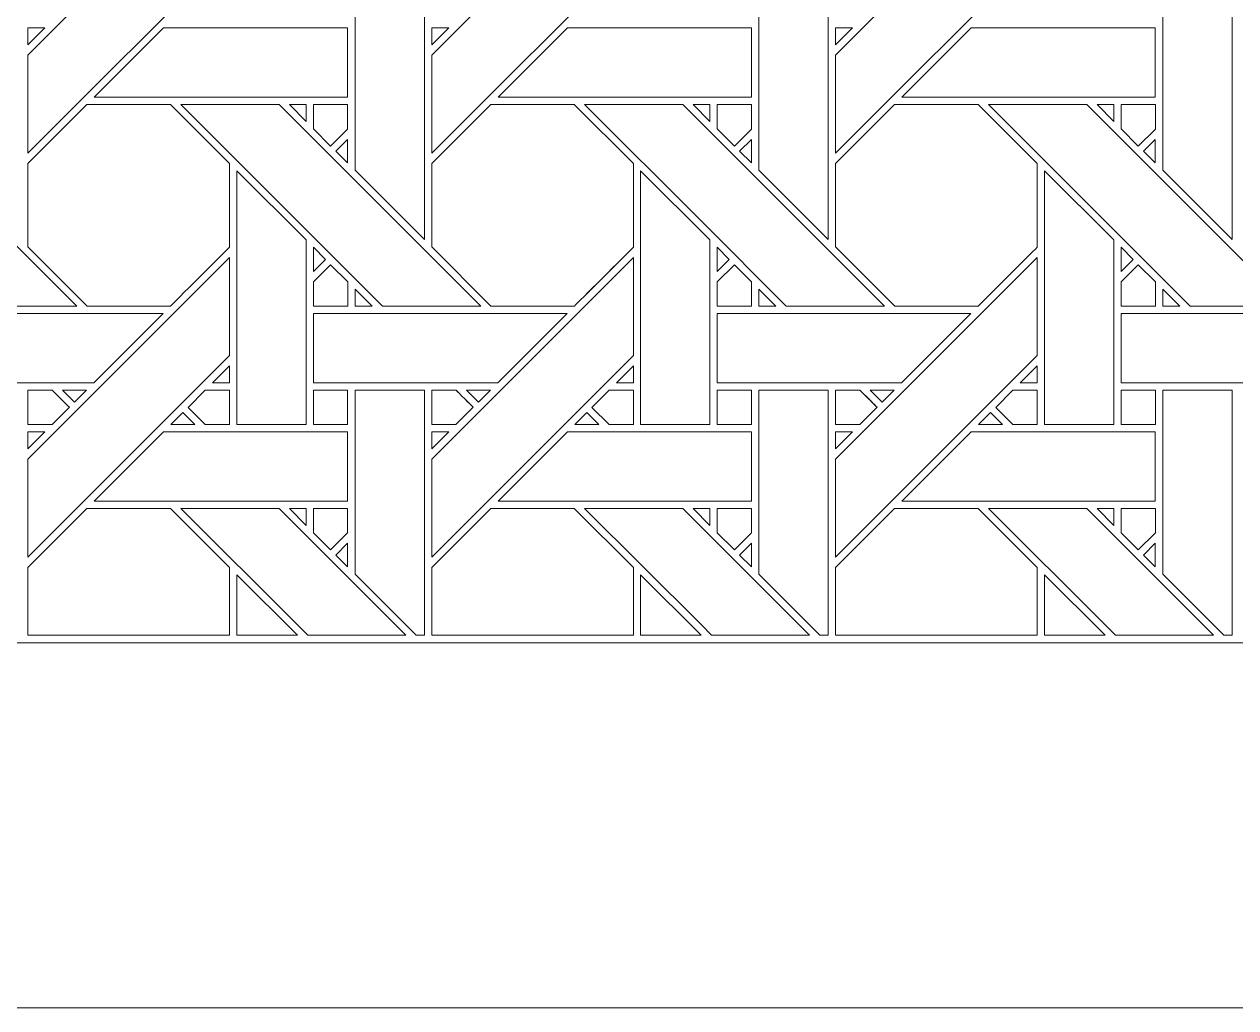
# Model space of a CAD drawing. Header units: inches. Extents: x 3.4 to 21.4, y 0.1 to 18.1.
# Drawn here: x 14.509 to 17.355, y 0.095 to 2.405 of the extents above; entities that cross this region are included whole.
import ezdxf

# ---------------------------------------------------------------- set-up
doc = ezdxf.new("R2010")
doc.units = ezdxf.units.IN
doc.header["$MEASUREMENT"] = 0
doc.layers.add('Design', color=7, linetype='Continuous', lineweight=0)

msp = doc.modelspace()

# ---------------------------------------------------------------- linework, layer by layer
at = {"layer": 'Design'}
for points, knots in [([(3.3829, 18.0948), (3.3829, 18.0948), (3.3829, 0.0948), (3.3829, 0.0948), (3.3829, 0.0948), (21.3829, 0.0948), (21.3829, 0.0948), (21.3829, 0.0948), (21.3829, 18.0948), (21.3829, 18.0948), (21.3829, 18.0948), (3.3829, 18.0948), (3.3829, 18.0948)], [0, 0, 0, 0, 1, 1, 1, 2, 2, 2, 3, 3, 3, 4, 4, 4, 4]), ([(4.2402, 17.2374), (4.2402, 17.2374), (4.2402, 0.9521), (4.2402, 0.9521), (4.2402, 0.9521), (20.5255, 0.9521), (20.5255, 0.9521), (20.5255, 0.9521), (20.5255, 17.2374), (20.5255, 17.2374), (20.5255, 17.2374), (4.2402, 17.2374), (4.2402, 17.2374)], [0, 0, 0, 0, 1, 1, 1, 2, 2, 2, 3, 3, 3, 4, 4, 4, 4]), ([(14.5179, 2.332), (14.5179, 2.332), (14.9915, 2.8056), (14.9915, 2.8056), (14.9915, 2.8056), (14.9915, 2.5756), (14.9915, 2.5756), (14.9915, 2.5756), (14.5179, 2.1019), (14.5179, 2.1019), (14.5179, 2.1019), (14.5179, 2.332), (14.5179, 2.332)], [0, 0, 0, 0, 1, 1, 1, 2, 2, 2, 3, 3, 3, 4, 4, 4, 4]), ([(15.4666, 2.332), (15.4666, 2.332), (15.9403, 2.8056), (15.9403, 2.8056), (15.9403, 2.8056), (15.9403, 2.5756), (15.9403, 2.5756), (15.9403, 2.5756), (15.4666, 2.1019), (15.4666, 2.1019), (15.4666, 2.1019), (15.4666, 2.332), (15.4666, 2.332)], [0, 0, 0, 0, 1, 1, 1, 2, 2, 2, 3, 3, 3, 4, 4, 4, 4]), ([(16.4153, 2.332), (16.4153, 2.332), (16.889, 2.8056), (16.889, 2.8056), (16.889, 2.8056), (16.889, 2.5756), (16.889, 2.5756), (16.889, 2.5756), (16.4153, 2.1019), (16.4153, 2.1019), (16.4153, 2.1019), (16.4153, 2.332), (16.4153, 2.332)], [0, 0, 0, 0, 1, 1, 1, 2, 2, 2, 3, 3, 3, 4, 4, 4, 4]), ([(15.4494, 2.4941), (15.4494, 2.4941), (15.4494, 1.899), (15.4494, 1.899), (15.4494, 1.899), (15.2865, 2.0619), (15.2865, 2.0619), (15.2865, 2.0619), (15.2865, 2.4941), (15.2865, 2.4941), (15.2865, 2.4941), (15.4494, 2.4941), (15.4494, 2.4941)], [0, 0, 0, 0, 1, 1, 1, 2, 2, 2, 3, 3, 3, 4, 4, 4, 4]), ([(16.3982, 2.4941), (16.3982, 2.4941), (16.3982, 1.899), (16.3982, 1.899), (16.3982, 1.899), (16.2352, 2.0619), (16.2352, 2.0619), (16.2352, 2.0619), (16.2352, 2.4941), (16.2352, 2.4941), (16.2352, 2.4941), (16.3982, 2.4941), (16.3982, 2.4941)], [0, 0, 0, 0, 1, 1, 1, 2, 2, 2, 3, 3, 3, 4, 4, 4, 4]), ([(17.3469, 2.4941), (17.3469, 2.4941), (17.3469, 1.899), (17.3469, 1.899), (17.3469, 1.899), (17.184, 2.0619), (17.184, 2.0619), (17.184, 2.0619), (17.184, 2.4941), (17.184, 2.4941), (17.184, 2.4941), (17.3469, 2.4941), (17.3469, 2.4941)], [0, 0, 0, 0, 1, 1, 1, 2, 2, 2, 3, 3, 3, 4, 4, 4, 4]), ([(14.5577, 2.3962), (14.5577, 2.3962), (14.5179, 2.3564), (14.5179, 2.3564), (14.5179, 2.3564), (14.5179, 2.3962), (14.5179, 2.3962), (14.5179, 2.3962), (14.5577, 2.3962), (14.5577, 2.3962)], [0, 0, 0, 0, 1, 1, 1, 2, 2, 2, 3, 3, 3, 3]), ([(14.6737, 2.2334), (14.6737, 2.2334), (14.8365, 2.3962), (14.8365, 2.3962), (14.8365, 2.3962), (15.269, 2.3962), (15.269, 2.3962), (15.269, 2.3962), (15.269, 2.2334), (15.269, 2.2334), (15.269, 2.2334), (14.6737, 2.2334), (14.6737, 2.2334)], [0, 0, 0, 0, 1, 1, 1, 2, 2, 2, 3, 3, 3, 4, 4, 4, 4]), ([(15.5064, 2.3962), (15.5064, 2.3962), (15.4666, 2.3564), (15.4666, 2.3564), (15.4666, 2.3564), (15.4666, 2.3962), (15.4666, 2.3962), (15.4666, 2.3962), (15.5064, 2.3962), (15.5064, 2.3962)], [0, 0, 0, 0, 1, 1, 1, 2, 2, 2, 3, 3, 3, 3]), ([(15.7853, 2.3962), (15.7853, 2.3962), (16.2177, 2.3962), (16.2177, 2.3962), (16.2177, 2.3962), (16.2177, 2.2334), (16.2177, 2.2334), (16.2177, 2.2334), (15.6224, 2.2334), (15.6224, 2.2334), (15.6224, 2.2334), (15.7853, 2.3962), (15.7853, 2.3962)], [0, 0, 0, 0, 1, 1, 1, 2, 2, 2, 3, 3, 3, 4, 4, 4, 4]), ([(16.4551, 2.3962), (16.4551, 2.3962), (16.4153, 2.3564), (16.4153, 2.3564), (16.4153, 2.3564), (16.4153, 2.3962), (16.4153, 2.3962), (16.4153, 2.3962), (16.4551, 2.3962), (16.4551, 2.3962)], [0, 0, 0, 0, 1, 1, 1, 2, 2, 2, 3, 3, 3, 3]), ([(16.5711, 2.2334), (16.5711, 2.2334), (16.734, 2.3962), (16.734, 2.3962), (16.734, 2.3962), (17.1664, 2.3962), (17.1664, 2.3962), (17.1664, 2.3962), (17.1664, 2.2334), (17.1664, 2.2334), (17.1664, 2.2334), (16.5711, 2.2334), (16.5711, 2.2334)], [0, 0, 0, 0, 1, 1, 1, 2, 2, 2, 3, 3, 3, 4, 4, 4, 4]), ([(14.2027, 1.9425), (14.2027, 1.9425), (13.9283, 2.2162), (13.9283, 2.2162), (13.9283, 2.2162), (14.1592, 2.2162), (14.1592, 2.2162), (14.1592, 2.2162), (14.6329, 1.7426), (14.6329, 1.7426), (14.6329, 1.7426), (14.4018, 1.7426), (14.4018, 1.7426), (14.4018, 1.7426), (14.2027, 1.9425), (14.2027, 1.9425)], [0, 0, 0, 0, 1, 1, 1, 2, 2, 2, 3, 3, 3, 4, 4, 4, 5, 5, 5, 5]), ([(14.5179, 1.8818), (14.5179, 1.8818), (14.5179, 2.0774), (14.5179, 2.0774), (14.5179, 2.0774), (14.6566, 2.2162), (14.6566, 2.2162), (14.6566, 2.2162), (14.8528, 2.2162), (14.8528, 2.2162), (14.8528, 2.2162), (14.9915, 2.0774), (14.9915, 2.0774), (14.9915, 2.0774), (14.9915, 1.8812), (14.9915, 1.8812), (14.9737, 1.8633), (14.8618, 1.7516), (14.8528, 1.7425), (14.8528, 1.7425), (14.6571, 1.7425), (14.6571, 1.7425), (14.6571, 1.7425), (14.5179, 1.8818), (14.5179, 1.8818)], [0, 0, 0, 0, 1, 1, 1, 2, 2, 2, 3, 3, 3, 4, 4, 4, 5, 5, 5, 6, 6, 6, 7, 7, 7, 8, 8, 8, 8]), ([(14.5179, 1.8818), (14.5179, 1.8818), (14.5179, 2.0774), (14.5179, 2.0774), (14.5179, 2.0774), (14.6566, 2.2162), (14.6566, 2.2162), (14.6566, 2.2162), (14.8528, 2.2162), (14.8528, 2.2162), (14.8528, 2.2162), (14.9915, 2.0774), (14.9915, 2.0774), (14.9915, 2.0774), (14.9915, 1.8812), (14.9915, 1.8812), (14.9738, 1.8633), (14.8618, 1.7516), (14.8528, 1.7425), (14.8528, 1.7425), (14.6571, 1.7425), (14.6571, 1.7425), (14.6571, 1.7425), (14.5179, 1.8818), (14.5179, 1.8818)], [0, 0, 0, 0, 1, 1, 1, 2, 2, 2, 3, 3, 3, 4, 4, 4, 5, 5, 5, 6, 6, 6, 7, 7, 7, 8, 8, 8, 8]), ([(15.1514, 1.9425), (15.1514, 1.9425), (14.877, 2.2162), (14.877, 2.2162), (14.877, 2.2162), (15.1079, 2.2162), (15.1079, 2.2162), (15.1079, 2.2162), (15.5816, 1.7426), (15.5816, 1.7426), (15.5816, 1.7426), (15.3506, 1.7426), (15.3506, 1.7426), (15.3506, 1.7426), (15.1514, 1.9425), (15.1514, 1.9425)], [0, 0, 0, 0, 1, 1, 1, 2, 2, 2, 3, 3, 3, 4, 4, 4, 5, 5, 5, 5]), ([(15.1715, 2.2162), (15.1715, 2.2162), (15.1715, 2.1764), (15.1715, 2.1764), (15.1715, 2.1764), (15.1321, 2.2162), (15.1321, 2.2162), (15.1321, 2.2162), (15.1715, 2.2162), (15.1715, 2.2162)], [0, 0, 0, 0, 1, 1, 1, 2, 2, 2, 3, 3, 3, 3]), ([(15.269, 2.2162), (15.269, 2.2162), (15.269, 2.1586), (15.269, 2.1586), (15.269, 2.1586), (15.2291, 2.1186), (15.2291, 2.1186), (15.2291, 2.1186), (15.1887, 2.159), (15.1887, 2.159), (15.1887, 2.159), (15.1887, 2.2162), (15.1887, 2.2162), (15.1887, 2.2162), (15.269, 2.2162), (15.269, 2.2162)], [0, 0, 0, 0, 1, 1, 1, 2, 2, 2, 3, 3, 3, 4, 4, 4, 5, 5, 5, 5]), ([(15.2291, 2.1186), (15.2291, 2.1186), (15.1887, 2.159), (15.1887, 2.159), (15.1887, 2.159), (15.1887, 2.2162), (15.1887, 2.2162), (15.1887, 2.2162), (15.269, 2.2162), (15.269, 2.2162), (15.269, 2.2162), (15.269, 2.1586), (15.269, 2.1586), (15.269, 2.1586), (15.2291, 2.1186), (15.2291, 2.1186)], [0, 0, 0, 0, 1, 1, 1, 2, 2, 2, 3, 3, 3, 4, 4, 4, 5, 5, 5, 5]), ([(15.4666, 1.8818), (15.4666, 1.8818), (15.4666, 2.0775), (15.4666, 2.0775), (15.4666, 2.0775), (15.6053, 2.2162), (15.6053, 2.2162), (15.6053, 2.2162), (15.8015, 2.2162), (15.8015, 2.2162), (15.8015, 2.2162), (15.9403, 2.0775), (15.9403, 2.0775), (15.9403, 2.0775), (15.9403, 1.8812), (15.9403, 1.8812), (15.9225, 1.8633), (15.8105, 1.7516), (15.8016, 1.7425), (15.8016, 1.7425), (15.6058, 1.7425), (15.6058, 1.7425), (15.6058, 1.7425), (15.4666, 1.8818), (15.4666, 1.8818)], [0, 0, 0, 0, 1, 1, 1, 2, 2, 2, 3, 3, 3, 4, 4, 4, 5, 5, 5, 6, 6, 6, 7, 7, 7, 8, 8, 8, 8]), ([(15.4666, 1.8818), (15.4666, 1.8818), (15.4666, 2.0775), (15.4666, 2.0775), (15.4666, 2.0775), (15.6053, 2.2162), (15.6053, 2.2162), (15.6053, 2.2162), (15.8015, 2.2162), (15.8015, 2.2162), (15.8015, 2.2162), (15.9403, 2.0775), (15.9403, 2.0775), (15.9403, 2.0775), (15.9403, 1.8812), (15.9403, 1.8812), (15.9223, 1.8632), (15.8104, 1.7515), (15.8016, 1.7425), (15.8016, 1.7425), (15.6058, 1.7425), (15.6058, 1.7425), (15.6058, 1.7425), (15.4666, 1.8818), (15.4666, 1.8818)], [0, 0, 0, 0, 1, 1, 1, 2, 2, 2, 3, 3, 3, 4, 4, 4, 5, 5, 5, 6, 6, 6, 7, 7, 7, 8, 8, 8, 8]), ([(16.1001, 1.9425), (16.1001, 1.9425), (15.8258, 2.2162), (15.8258, 2.2162), (15.8258, 2.2162), (16.0567, 2.2162), (16.0567, 2.2162), (16.0567, 2.2162), (16.5303, 1.7426), (16.5303, 1.7426), (16.5303, 1.7426), (16.2993, 1.7426), (16.2993, 1.7426), (16.2993, 1.7426), (16.1001, 1.9425), (16.1001, 1.9425)], [0, 0, 0, 0, 1, 1, 1, 2, 2, 2, 3, 3, 3, 4, 4, 4, 5, 5, 5, 5]), ([(16.1202, 2.2162), (16.1202, 2.2162), (16.1202, 2.1764), (16.1202, 2.1764), (16.1202, 2.1764), (16.0808, 2.2162), (16.0808, 2.2162), (16.0808, 2.2162), (16.1202, 2.2162), (16.1202, 2.2162)], [0, 0, 0, 0, 1, 1, 1, 2, 2, 2, 3, 3, 3, 3]), ([(16.2177, 2.2162), (16.2177, 2.2162), (16.2177, 2.1586), (16.2177, 2.1586), (16.2177, 2.1586), (16.1778, 2.1186), (16.1778, 2.1186), (16.1778, 2.1186), (16.1375, 2.159), (16.1375, 2.159), (16.1375, 2.159), (16.1375, 2.2162), (16.1375, 2.2162), (16.1375, 2.2162), (16.2177, 2.2162), (16.2177, 2.2162)], [0, 0, 0, 0, 1, 1, 1, 2, 2, 2, 3, 3, 3, 4, 4, 4, 5, 5, 5, 5]), ([(16.1778, 2.1186), (16.1778, 2.1186), (16.1375, 2.159), (16.1375, 2.159), (16.1375, 2.159), (16.1375, 2.2162), (16.1375, 2.2162), (16.1375, 2.2162), (16.2177, 2.2162), (16.2177, 2.2162), (16.2177, 2.2162), (16.2177, 2.1586), (16.2177, 2.1586), (16.2177, 2.1586), (16.1778, 2.1186), (16.1778, 2.1186)], [0, 0, 0, 0, 1, 1, 1, 2, 2, 2, 3, 3, 3, 4, 4, 4, 5, 5, 5, 5]), ([(16.7503, 1.7425), (16.7503, 1.7425), (16.5546, 1.7425), (16.5546, 1.7425), (16.5546, 1.7425), (16.4153, 1.8818), (16.4153, 1.8818), (16.4153, 1.8818), (16.4153, 2.0775), (16.4153, 2.0775), (16.4153, 2.0775), (16.554, 2.2162), (16.554, 2.2162), (16.554, 2.2162), (16.7502, 2.2162), (16.7502, 2.2162), (16.7502, 2.2162), (16.889, 2.0774), (16.889, 2.0774), (16.889, 2.0774), (16.889, 1.8812), (16.889, 1.8812), (16.8712, 1.8633), (16.7593, 1.7516), (16.7503, 1.7425)], [0, 0, 0, 0, 1, 1, 1, 2, 2, 2, 3, 3, 3, 4, 4, 4, 5, 5, 5, 6, 6, 6, 7, 7, 7, 8, 8, 8, 8]), ([(16.4153, 1.8818), (16.4153, 1.8818), (16.4153, 2.0775), (16.4153, 2.0775), (16.4153, 2.0775), (16.554, 2.2162), (16.554, 2.2162), (16.554, 2.2162), (16.7502, 2.2162), (16.7502, 2.2162), (16.7502, 2.2162), (16.889, 2.0774), (16.889, 2.0774), (16.889, 2.0774), (16.889, 1.8812), (16.889, 1.8812), (16.8712, 1.8633), (16.7593, 1.7516), (16.7503, 1.7425), (16.7503, 1.7425), (16.5546, 1.7425), (16.5546, 1.7425), (16.5546, 1.7425), (16.4153, 1.8818), (16.4153, 1.8818)], [0, 0, 0, 0, 1, 1, 1, 2, 2, 2, 3, 3, 3, 4, 4, 4, 5, 5, 5, 6, 6, 6, 7, 7, 7, 8, 8, 8, 8]), ([(17.0489, 1.9425), (17.0489, 1.9425), (16.7745, 2.2162), (16.7745, 2.2162), (16.7745, 2.2162), (17.0054, 2.2162), (17.0054, 2.2162), (17.0054, 2.2162), (17.479, 1.7426), (17.479, 1.7426), (17.479, 1.7426), (17.248, 1.7426), (17.248, 1.7426), (17.248, 1.7426), (17.0489, 1.9425), (17.0489, 1.9425)], [0, 0, 0, 0, 1, 1, 1, 2, 2, 2, 3, 3, 3, 4, 4, 4, 5, 5, 5, 5]), ([(17.069, 2.2162), (17.069, 2.2162), (17.069, 2.1764), (17.069, 2.1764), (17.069, 2.1764), (17.0295, 2.2162), (17.0295, 2.2162), (17.0295, 2.2162), (17.069, 2.2162), (17.069, 2.2162)], [0, 0, 0, 0, 1, 1, 1, 2, 2, 2, 3, 3, 3, 3]), ([(17.1665, 2.2162), (17.1665, 2.2162), (17.1665, 2.1586), (17.1665, 2.1586), (17.1665, 2.1586), (17.1265, 2.1186), (17.1265, 2.1186), (17.1265, 2.1186), (17.0862, 2.159), (17.0862, 2.159), (17.0862, 2.159), (17.0862, 2.2162), (17.0862, 2.2162), (17.0862, 2.2162), (17.1665, 2.2162), (17.1665, 2.2162)], [0, 0, 0, 0, 1, 1, 1, 2, 2, 2, 3, 3, 3, 4, 4, 4, 5, 5, 5, 5]), ([(17.1265, 2.1186), (17.1265, 2.1186), (17.0862, 2.159), (17.0862, 2.159), (17.0862, 2.159), (17.0862, 2.2162), (17.0862, 2.2162), (17.0862, 2.2162), (17.1665, 2.2162), (17.1665, 2.2162), (17.1665, 2.2162), (17.1665, 2.1586), (17.1665, 2.1586), (17.1665, 2.1586), (17.1265, 2.1186), (17.1265, 2.1186)], [0, 0, 0, 0, 1, 1, 1, 2, 2, 2, 3, 3, 3, 4, 4, 4, 5, 5, 5, 5]), ([(15.269, 2.1344), (15.269, 2.1344), (15.269, 2.0792), (15.269, 2.0792), (15.269, 2.0792), (15.2412, 2.1066), (15.2412, 2.1066), (15.2412, 2.1066), (15.269, 2.1344), (15.269, 2.1344)], [0, 0, 0, 0, 1, 1, 1, 2, 2, 2, 3, 3, 3, 3]), ([(16.2177, 2.1344), (16.2177, 2.1344), (16.2177, 2.0792), (16.2177, 2.0792), (16.2177, 2.0792), (16.1899, 2.1066), (16.1899, 2.1066), (16.1899, 2.1066), (16.2177, 2.1344), (16.2177, 2.1344)], [0, 0, 0, 0, 1, 1, 1, 2, 2, 2, 3, 3, 3, 3]), ([(17.1664, 2.1344), (17.1664, 2.1344), (17.1664, 2.0792), (17.1664, 2.0792), (17.1664, 2.0792), (17.1387, 2.1066), (17.1387, 2.1066), (17.1387, 2.1066), (17.1664, 2.1344), (17.1664, 2.1344)], [0, 0, 0, 0, 1, 1, 1, 2, 2, 2, 3, 3, 3, 3]), ([(15.1714, 1.8983), (15.1714, 1.8983), (15.1714, 1.4646), (15.1714, 1.4646), (15.1714, 1.4646), (15.0087, 1.4646), (15.0087, 1.4646), (15.0087, 1.4646), (15.0087, 2.0604), (15.0087, 2.0604), (15.0087, 2.0604), (15.1714, 1.8983), (15.1714, 1.8983)], [0, 0, 0, 0, 1, 1, 1, 2, 2, 2, 3, 3, 3, 4, 4, 4, 4]), ([(16.1201, 1.8983), (16.1201, 1.8983), (16.1201, 1.4646), (16.1201, 1.4646), (16.1201, 1.4646), (15.9574, 1.4646), (15.9574, 1.4646), (15.9574, 1.4646), (15.9574, 2.0604), (15.9574, 2.0604), (15.9574, 2.0604), (16.1201, 1.8983), (16.1201, 1.8983)], [0, 0, 0, 0, 1, 1, 1, 2, 2, 2, 3, 3, 3, 4, 4, 4, 4]), ([(17.0689, 1.8983), (17.0689, 1.8983), (17.0689, 1.4646), (17.0689, 1.4646), (17.0689, 1.4646), (16.9061, 1.4646), (16.9061, 1.4646), (16.9061, 1.4646), (16.9061, 2.0604), (16.9061, 2.0604), (16.9061, 2.0604), (17.0689, 1.8983), (17.0689, 1.8983)], [0, 0, 0, 0, 1, 1, 1, 2, 2, 2, 3, 3, 3, 4, 4, 4, 4]), ([(15.1887, 1.824), (15.1887, 1.824), (15.1887, 1.8808), (15.1887, 1.8808), (15.1887, 1.8808), (15.2169, 1.8522), (15.2169, 1.8522), (15.2169, 1.8522), (15.1887, 1.824), (15.1887, 1.824)], [0, 0, 0, 0, 1, 1, 1, 2, 2, 2, 3, 3, 3, 3]), ([(16.1374, 1.824), (16.1374, 1.824), (16.1374, 1.8808), (16.1374, 1.8808), (16.1374, 1.8808), (16.1656, 1.8522), (16.1656, 1.8522), (16.1656, 1.8522), (16.1374, 1.824), (16.1374, 1.824)], [0, 0, 0, 0, 1, 1, 1, 2, 2, 2, 3, 3, 3, 3]), ([(17.0862, 1.824), (17.0862, 1.824), (17.0862, 1.8808), (17.0862, 1.8808), (17.0862, 1.8808), (17.1144, 1.8522), (17.1144, 1.8522), (17.1144, 1.8522), (17.0862, 1.824), (17.0862, 1.824)], [0, 0, 0, 0, 1, 1, 1, 2, 2, 2, 3, 3, 3, 3]), ([(14.9915, 1.8569), (14.9915, 1.8569), (14.9915, 1.6268), (14.9915, 1.6268), (14.9915, 1.6268), (14.5179, 1.1532), (14.5179, 1.1532), (14.5179, 1.1532), (14.5179, 1.3833), (14.5179, 1.3833), (14.5179, 1.3833), (14.9915, 1.8569), (14.9915, 1.8569)], [0, 0, 0, 0, 1, 1, 1, 2, 2, 2, 3, 3, 3, 4, 4, 4, 4]), ([(15.9403, 1.8569), (15.9403, 1.8569), (15.9403, 1.6268), (15.9403, 1.6268), (15.9403, 1.6268), (15.4666, 1.1532), (15.4666, 1.1532), (15.4666, 1.1532), (15.4666, 1.3833), (15.4666, 1.3833), (15.4666, 1.3833), (15.9403, 1.8569), (15.9403, 1.8569)], [0, 0, 0, 0, 1, 1, 1, 2, 2, 2, 3, 3, 3, 4, 4, 4, 4]), ([(16.4153, 1.3833), (16.4153, 1.3833), (16.889, 1.8569), (16.889, 1.8569), (16.889, 1.8569), (16.889, 1.6268), (16.889, 1.6268), (16.889, 1.6268), (16.4153, 1.1532), (16.4153, 1.1532), (16.4153, 1.1532), (16.4153, 1.3833), (16.4153, 1.3833)], [0, 0, 0, 0, 1, 1, 1, 2, 2, 2, 3, 3, 3, 4, 4, 4, 4]), ([(15.1887, 1.7423), (15.1887, 1.7423), (15.1887, 1.7996), (15.1887, 1.7996), (15.1887, 1.7996), (15.2291, 1.8399), (15.2291, 1.8399), (15.2291, 1.8399), (15.2694, 1.7996), (15.2694, 1.7996), (15.2694, 1.7996), (15.2694, 1.7423), (15.2694, 1.7423), (15.2694, 1.7423), (15.1887, 1.7423), (15.1887, 1.7423)], [0, 0, 0, 0, 1, 1, 1, 2, 2, 2, 3, 3, 3, 4, 4, 4, 5, 5, 5, 5]), ([(15.1887, 1.7996), (15.1887, 1.7996), (15.2291, 1.8399), (15.2291, 1.8399), (15.2291, 1.8399), (15.2694, 1.7996), (15.2694, 1.7996), (15.2694, 1.7996), (15.2694, 1.7423), (15.2694, 1.7423), (15.2694, 1.7423), (15.1887, 1.7423), (15.1887, 1.7423), (15.1887, 1.7423), (15.1887, 1.7996), (15.1887, 1.7996)], [0, 0, 0, 0, 1, 1, 1, 2, 2, 2, 3, 3, 3, 4, 4, 4, 5, 5, 5, 5]), ([(16.1375, 1.7424), (16.1375, 1.7424), (16.1375, 1.7996), (16.1375, 1.7996), (16.1375, 1.7996), (16.1778, 1.8399), (16.1778, 1.8399), (16.1778, 1.8399), (16.2181, 1.7996), (16.2181, 1.7996), (16.2181, 1.7996), (16.2181, 1.7424), (16.2181, 1.7424), (16.2181, 1.7424), (16.1375, 1.7424), (16.1375, 1.7424)], [0, 0, 0, 0, 1, 1, 1, 2, 2, 2, 3, 3, 3, 4, 4, 4, 5, 5, 5, 5]), ([(16.1375, 1.7996), (16.1375, 1.7996), (16.1778, 1.8399), (16.1778, 1.8399), (16.1778, 1.8399), (16.2181, 1.7996), (16.2181, 1.7996), (16.2181, 1.7996), (16.2181, 1.7424), (16.2181, 1.7424), (16.2181, 1.7424), (16.1375, 1.7424), (16.1375, 1.7424), (16.1375, 1.7424), (16.1375, 1.7996), (16.1375, 1.7996)], [0, 0, 0, 0, 1, 1, 1, 2, 2, 2, 3, 3, 3, 4, 4, 4, 5, 5, 5, 5]), ([(17.0862, 1.7423), (17.0862, 1.7423), (17.0862, 1.7996), (17.0862, 1.7996), (17.0862, 1.7996), (17.1265, 1.8399), (17.1265, 1.8399), (17.1265, 1.8399), (17.1669, 1.7996), (17.1669, 1.7996), (17.1669, 1.7996), (17.1669, 1.7423), (17.1669, 1.7423), (17.1669, 1.7423), (17.0862, 1.7423), (17.0862, 1.7423)], [0, 0, 0, 0, 1, 1, 1, 2, 2, 2, 3, 3, 3, 4, 4, 4, 5, 5, 5, 5]), ([(17.0862, 1.7996), (17.0862, 1.7996), (17.1265, 1.8399), (17.1265, 1.8399), (17.1265, 1.8399), (17.1669, 1.7996), (17.1669, 1.7996), (17.1669, 1.7996), (17.1669, 1.7423), (17.1669, 1.7423), (17.1669, 1.7423), (17.0862, 1.7423), (17.0862, 1.7423), (17.0862, 1.7423), (17.0862, 1.7996), (17.0862, 1.7996)], [0, 0, 0, 0, 1, 1, 1, 2, 2, 2, 3, 3, 3, 4, 4, 4, 5, 5, 5, 5]), ([(15.3264, 1.7426), (15.3264, 1.7426), (15.2866, 1.7426), (15.2866, 1.7426), (15.2866, 1.7426), (15.2866, 1.7824), (15.2866, 1.7824), (15.2866, 1.7824), (15.3264, 1.7426), (15.3264, 1.7426)], [0, 0, 0, 0, 1, 1, 1, 2, 2, 2, 3, 3, 3, 3]), ([(16.2751, 1.7426), (16.2751, 1.7426), (16.2354, 1.7426), (16.2354, 1.7426), (16.2354, 1.7426), (16.2354, 1.7824), (16.2354, 1.7824), (16.2354, 1.7824), (16.2751, 1.7426), (16.2751, 1.7426)], [0, 0, 0, 0, 1, 1, 1, 2, 2, 2, 3, 3, 3, 3]), ([(17.2238, 1.7426), (17.2238, 1.7426), (17.1841, 1.7426), (17.1841, 1.7426), (17.1841, 1.7426), (17.1841, 1.7824), (17.1841, 1.7824), (17.1841, 1.7824), (17.2238, 1.7426), (17.2238, 1.7426)], [0, 0, 0, 0, 1, 1, 1, 2, 2, 2, 3, 3, 3, 3]), ([(14.24, 1.5626), (14.24, 1.5626), (14.24, 1.7254), (14.24, 1.7254), (14.24, 1.7254), (14.8357, 1.7254), (14.8357, 1.7254), (14.8357, 1.7254), (14.673, 1.5626), (14.673, 1.5626), (14.673, 1.5626), (14.24, 1.5626), (14.24, 1.5626)], [0, 0, 0, 0, 1, 1, 1, 2, 2, 2, 3, 3, 3, 4, 4, 4, 4]), ([(15.1887, 1.5626), (15.1887, 1.5626), (15.1887, 1.7254), (15.1887, 1.7254), (15.1887, 1.7254), (15.7844, 1.7254), (15.7844, 1.7254), (15.7844, 1.7254), (15.6217, 1.5626), (15.6217, 1.5626), (15.6217, 1.5626), (15.1887, 1.5626), (15.1887, 1.5626)], [0, 0, 0, 0, 1, 1, 1, 2, 2, 2, 3, 3, 3, 4, 4, 4, 4]), ([(16.1375, 1.5626), (16.1375, 1.5626), (16.1375, 1.7254), (16.1375, 1.7254), (16.1375, 1.7254), (16.7332, 1.7254), (16.7332, 1.7254), (16.7332, 1.7254), (16.5704, 1.5626), (16.5704, 1.5626), (16.5704, 1.5626), (16.1375, 1.5626), (16.1375, 1.5626)], [0, 0, 0, 0, 1, 1, 1, 2, 2, 2, 3, 3, 3, 4, 4, 4, 4]), ([(17.0862, 1.5627), (17.0862, 1.5627), (17.0862, 1.7254), (17.0862, 1.7254), (17.0862, 1.7254), (17.6819, 1.7254), (17.6819, 1.7254), (17.6819, 1.7254), (17.5191, 1.5627), (17.5191, 1.5627), (17.5191, 1.5627), (17.0862, 1.5627), (17.0862, 1.5627)], [0, 0, 0, 0, 1, 1, 1, 2, 2, 2, 3, 3, 3, 4, 4, 4, 4]), ([(14.9915, 1.6024), (14.9915, 1.6024), (14.9915, 1.5627), (14.9915, 1.5627), (14.9915, 1.5627), (14.9517, 1.5627), (14.9517, 1.5627), (14.9517, 1.5627), (14.9915, 1.6024), (14.9915, 1.6024)], [0, 0, 0, 0, 1, 1, 1, 2, 2, 2, 3, 3, 3, 3]), ([(15.9005, 1.5627), (15.9005, 1.5627), (15.9403, 1.6024), (15.9403, 1.6024), (15.9403, 1.6024), (15.9403, 1.5627), (15.9403, 1.5627), (15.9403, 1.5627), (15.9005, 1.5627), (15.9005, 1.5627)], [0, 0, 0, 0, 1, 1, 1, 2, 2, 2, 3, 3, 3, 3]), ([(16.8492, 1.5627), (16.8492, 1.5627), (16.889, 1.6024), (16.889, 1.6024), (16.889, 1.6024), (16.889, 1.5627), (16.889, 1.5627), (16.889, 1.5627), (16.8492, 1.5627), (16.8492, 1.5627)], [0, 0, 0, 0, 1, 1, 1, 2, 2, 2, 3, 3, 3, 3]), ([(14.6153, 1.505), (14.6153, 1.505), (14.5748, 1.4645), (14.5748, 1.4645), (14.5748, 1.4645), (14.5179, 1.4645), (14.5179, 1.4645), (14.5179, 1.4645), (14.5179, 1.5453), (14.5179, 1.5453), (14.5179, 1.5453), (14.5749, 1.5453), (14.5749, 1.5453), (14.5801, 1.5402), (14.6108, 1.5094), (14.6153, 1.505)], [0, 0, 0, 0, 1, 1, 1, 2, 2, 2, 3, 3, 3, 4, 4, 4, 5, 5, 5, 5]), ([(14.6153, 1.505), (14.6153, 1.505), (14.5748, 1.4645), (14.5748, 1.4645), (14.5748, 1.4645), (14.5179, 1.4645), (14.5179, 1.4645), (14.5179, 1.4645), (14.5179, 1.5453), (14.5179, 1.5453), (14.5179, 1.5453), (14.5749, 1.5453), (14.5749, 1.5453), (14.5802, 1.54), (14.6111, 1.5092), (14.6153, 1.505)], [0, 0, 0, 0, 1, 1, 1, 2, 2, 2, 3, 3, 3, 4, 4, 4, 5, 5, 5, 5]), ([(14.5993, 1.5454), (14.5993, 1.5454), (14.6558, 1.5454), (14.6558, 1.5454), (14.6558, 1.5454), (14.6275, 1.5172), (14.6275, 1.5172), (14.6275, 1.5172), (14.5993, 1.5454), (14.5993, 1.5454)], [0, 0, 0, 0, 1, 1, 1, 2, 2, 2, 3, 3, 3, 3]), ([(14.9345, 1.5453), (14.9345, 1.5453), (14.9915, 1.5453), (14.9915, 1.5453), (14.9915, 1.5453), (14.9915, 1.4645), (14.9915, 1.4645), (14.9915, 1.4645), (14.9344, 1.4645), (14.9344, 1.4645), (14.9344, 1.4645), (14.8941, 1.5049), (14.8941, 1.5049), (14.8941, 1.5049), (14.9345, 1.5453), (14.9345, 1.5453)], [0, 0, 0, 0, 1, 1, 1, 2, 2, 2, 3, 3, 3, 4, 4, 4, 5, 5, 5, 5]), ([(14.8941, 1.5049), (14.8941, 1.5049), (14.9345, 1.5453), (14.9345, 1.5453), (14.9345, 1.5453), (14.9915, 1.5453), (14.9915, 1.5453), (14.9915, 1.5453), (14.9915, 1.4645), (14.9915, 1.4645), (14.9915, 1.4645), (14.9344, 1.4645), (14.9344, 1.4645), (14.9344, 1.4645), (14.8941, 1.5049), (14.8941, 1.5049)], [0, 0, 0, 0, 1, 1, 1, 2, 2, 2, 3, 3, 3, 4, 4, 4, 5, 5, 5, 5]), ([(15.1887, 1.4645), (15.1887, 1.4645), (15.1887, 1.5453), (15.1887, 1.5453), (15.1887, 1.5453), (15.269, 1.5453), (15.269, 1.5453), (15.269, 1.5453), (15.269, 1.4645), (15.269, 1.4645), (15.269, 1.4645), (15.1887, 1.4645), (15.1887, 1.4645)], [0, 0, 0, 0, 1, 1, 1, 2, 2, 2, 3, 3, 3, 4, 4, 4, 4]), ([(15.1887, 1.4645), (15.1887, 1.4645), (15.1887, 1.5453), (15.1887, 1.5453), (15.1887, 1.5453), (15.269, 1.5453), (15.269, 1.5453), (15.269, 1.5453), (15.269, 1.4645), (15.269, 1.4645), (15.269, 1.4645), (15.1887, 1.4645), (15.1887, 1.4645)], [0, 0, 0, 0, 1, 1, 1, 2, 2, 2, 3, 3, 3, 4, 4, 4, 4]), ([(15.2865, 1.5454), (15.2865, 1.5454), (15.4494, 1.5454), (15.4494, 1.5454), (15.4494, 1.5454), (15.4494, 0.9698), (15.4494, 0.9698), (15.4494, 0.9698), (15.4299, 0.9698), (15.4299, 0.9698), (15.4299, 0.9698), (15.2865, 1.1132), (15.2865, 1.1132), (15.2865, 1.1132), (15.2865, 1.5454), (15.2865, 1.5454)], [0, 0, 0, 0, 1, 1, 1, 2, 2, 2, 3, 3, 3, 4, 4, 4, 5, 5, 5, 5]), ([(15.564, 1.505), (15.564, 1.505), (15.5236, 1.4645), (15.5236, 1.4645), (15.5236, 1.4645), (15.4666, 1.4645), (15.4666, 1.4645), (15.4666, 1.4645), (15.4666, 1.5453), (15.4666, 1.5453), (15.4666, 1.5453), (15.5237, 1.5453), (15.5237, 1.5453), (15.5288, 1.5402), (15.5596, 1.5094), (15.564, 1.505)], [0, 0, 0, 0, 1, 1, 1, 2, 2, 2, 3, 3, 3, 4, 4, 4, 5, 5, 5, 5]), ([(15.564, 1.505), (15.564, 1.505), (15.5236, 1.4645), (15.5236, 1.4645), (15.5236, 1.4645), (15.4666, 1.4645), (15.4666, 1.4645), (15.4666, 1.4645), (15.4666, 1.5453), (15.4666, 1.5453), (15.4666, 1.5453), (15.5237, 1.5453), (15.5237, 1.5453), (15.529, 1.54), (15.5598, 1.5092), (15.564, 1.505)], [0, 0, 0, 0, 1, 1, 1, 2, 2, 2, 3, 3, 3, 4, 4, 4, 5, 5, 5, 5]), ([(15.548, 1.5454), (15.548, 1.5454), (15.6045, 1.5454), (15.6045, 1.5454), (15.6045, 1.5454), (15.5762, 1.5172), (15.5762, 1.5172), (15.5762, 1.5172), (15.548, 1.5454), (15.548, 1.5454)], [0, 0, 0, 0, 1, 1, 1, 2, 2, 2, 3, 3, 3, 3]), ([(15.8832, 1.5453), (15.8832, 1.5453), (15.9403, 1.5453), (15.9403, 1.5453), (15.9403, 1.5453), (15.9403, 1.4645), (15.9403, 1.4645), (15.9403, 1.4645), (15.8831, 1.4645), (15.8831, 1.4645), (15.8831, 1.4645), (15.8428, 1.5049), (15.8428, 1.5049), (15.8428, 1.5049), (15.8832, 1.5453), (15.8832, 1.5453)], [0, 0, 0, 0, 1, 1, 1, 2, 2, 2, 3, 3, 3, 4, 4, 4, 5, 5, 5, 5]), ([(15.8428, 1.5049), (15.8428, 1.5049), (15.8832, 1.5453), (15.8832, 1.5453), (15.8832, 1.5453), (15.9403, 1.5453), (15.9403, 1.5453), (15.9403, 1.5453), (15.9403, 1.4645), (15.9403, 1.4645), (15.9403, 1.4645), (15.8831, 1.4645), (15.8831, 1.4645), (15.8831, 1.4645), (15.8428, 1.5049), (15.8428, 1.5049)], [0, 0, 0, 0, 1, 1, 1, 2, 2, 2, 3, 3, 3, 4, 4, 4, 5, 5, 5, 5]), ([(16.1375, 1.4645), (16.1375, 1.4645), (16.1375, 1.5453), (16.1375, 1.5453), (16.1375, 1.5453), (16.2177, 1.5453), (16.2177, 1.5453), (16.2177, 1.5453), (16.2177, 1.4645), (16.2177, 1.4645), (16.2177, 1.4645), (16.1375, 1.4645), (16.1375, 1.4645)], [0, 0, 0, 0, 1, 1, 1, 2, 2, 2, 3, 3, 3, 4, 4, 4, 4]), ([(16.1375, 1.4645), (16.1375, 1.4645), (16.1375, 1.5453), (16.1375, 1.5453), (16.1375, 1.5453), (16.2177, 1.5453), (16.2177, 1.5453), (16.2177, 1.5453), (16.2177, 1.4645), (16.2177, 1.4645), (16.2177, 1.4645), (16.1375, 1.4645), (16.1375, 1.4645)], [0, 0, 0, 0, 1, 1, 1, 2, 2, 2, 3, 3, 3, 4, 4, 4, 4]), ([(16.3787, 0.9698), (16.3787, 0.9698), (16.2352, 1.1132), (16.2352, 1.1132), (16.2352, 1.1132), (16.2352, 1.5454), (16.2352, 1.5454), (16.2352, 1.5454), (16.3982, 1.5454), (16.3982, 1.5454), (16.3982, 1.5454), (16.3982, 0.9698), (16.3982, 0.9698), (16.3982, 0.9698), (16.3787, 0.9698), (16.3787, 0.9698)], [0, 0, 0, 0, 1, 1, 1, 2, 2, 2, 3, 3, 3, 4, 4, 4, 5, 5, 5, 5]), ([(16.5127, 1.505), (16.5127, 1.505), (16.4723, 1.4645), (16.4723, 1.4645), (16.4723, 1.4645), (16.4153, 1.4645), (16.4153, 1.4645), (16.4153, 1.4645), (16.4153, 1.5453), (16.4153, 1.5453), (16.4153, 1.5453), (16.4724, 1.5453), (16.4724, 1.5453), (16.4775, 1.5402), (16.5083, 1.5094), (16.5127, 1.505)], [0, 0, 0, 0, 1, 1, 1, 2, 2, 2, 3, 3, 3, 4, 4, 4, 5, 5, 5, 5]), ([(16.4153, 1.4645), (16.4153, 1.4645), (16.4153, 1.5453), (16.4153, 1.5453), (16.4153, 1.5453), (16.4724, 1.5453), (16.4724, 1.5453), (16.478, 1.5398), (16.5127, 1.505), (16.5127, 1.505), (16.5127, 1.505), (16.4723, 1.4645), (16.4723, 1.4645), (16.4723, 1.4645), (16.4153, 1.4645), (16.4153, 1.4645)], [0, 0, 0, 0, 1, 1, 1, 2, 2, 2, 3, 3, 3, 4, 4, 4, 5, 5, 5, 5]), ([(16.4967, 1.5454), (16.4967, 1.5454), (16.5532, 1.5454), (16.5532, 1.5454), (16.5532, 1.5454), (16.5249, 1.5172), (16.5249, 1.5172), (16.5249, 1.5172), (16.4967, 1.5454), (16.4967, 1.5454)], [0, 0, 0, 0, 1, 1, 1, 2, 2, 2, 3, 3, 3, 3]), ([(16.889, 1.5453), (16.889, 1.5453), (16.889, 1.4645), (16.889, 1.4645), (16.889, 1.4645), (16.8319, 1.4645), (16.8319, 1.4645), (16.8319, 1.4645), (16.7915, 1.5049), (16.7915, 1.5049), (16.7915, 1.5049), (16.832, 1.5453), (16.832, 1.5453), (16.832, 1.5453), (16.889, 1.5453), (16.889, 1.5453)], [0, 0, 0, 0, 1, 1, 1, 2, 2, 2, 3, 3, 3, 4, 4, 4, 5, 5, 5, 5]), ([(16.7915, 1.5049), (16.7915, 1.5049), (16.832, 1.5453), (16.832, 1.5453), (16.832, 1.5453), (16.889, 1.5453), (16.889, 1.5453), (16.889, 1.5453), (16.889, 1.4645), (16.889, 1.4645), (16.889, 1.4645), (16.8319, 1.4645), (16.8319, 1.4645), (16.8319, 1.4645), (16.7915, 1.5049), (16.7915, 1.5049)], [0, 0, 0, 0, 1, 1, 1, 2, 2, 2, 3, 3, 3, 4, 4, 4, 5, 5, 5, 5]), ([(17.0862, 1.4645), (17.0862, 1.4645), (17.0862, 1.5453), (17.0862, 1.5453), (17.0862, 1.5453), (17.1665, 1.5453), (17.1665, 1.5453), (17.1665, 1.5453), (17.1665, 1.4645), (17.1665, 1.4645), (17.1665, 1.4645), (17.0862, 1.4645), (17.0862, 1.4645)], [0, 0, 0, 0, 1, 1, 1, 2, 2, 2, 3, 3, 3, 4, 4, 4, 4]), ([(17.0862, 1.4645), (17.0862, 1.4645), (17.0862, 1.5453), (17.0862, 1.5453), (17.0862, 1.5453), (17.1665, 1.5453), (17.1665, 1.5453), (17.1665, 1.5453), (17.1665, 1.4645), (17.1665, 1.4645), (17.1665, 1.4645), (17.0862, 1.4645), (17.0862, 1.4645)], [0, 0, 0, 0, 1, 1, 1, 2, 2, 2, 3, 3, 3, 4, 4, 4, 4]), ([(17.3274, 0.9698), (17.3274, 0.9698), (17.184, 1.1132), (17.184, 1.1132), (17.184, 1.1132), (17.184, 1.5454), (17.184, 1.5454), (17.184, 1.5454), (17.3469, 1.5454), (17.3469, 1.5454), (17.3469, 1.5454), (17.3469, 0.9698), (17.3469, 0.9698), (17.3469, 0.9698), (17.3274, 0.9698), (17.3274, 0.9698)], [0, 0, 0, 0, 1, 1, 1, 2, 2, 2, 3, 3, 3, 4, 4, 4, 5, 5, 5, 5]), ([(14.8819, 1.4929), (14.8819, 1.4929), (14.9102, 1.4646), (14.9102, 1.4646), (14.9102, 1.4646), (14.8537, 1.4646), (14.8537, 1.4646), (14.8537, 1.4646), (14.8819, 1.4929), (14.8819, 1.4929)], [0, 0, 0, 0, 1, 1, 1, 2, 2, 2, 3, 3, 3, 3]), ([(15.8589, 1.4646), (15.8589, 1.4646), (15.8024, 1.4646), (15.8024, 1.4646), (15.8024, 1.4646), (15.8307, 1.4929), (15.8307, 1.4929), (15.8307, 1.4929), (15.8589, 1.4646), (15.8589, 1.4646)], [0, 0, 0, 0, 1, 1, 1, 2, 2, 2, 3, 3, 3, 3]), ([(16.8076, 1.4646), (16.8076, 1.4646), (16.7511, 1.4646), (16.7511, 1.4646), (16.7511, 1.4646), (16.7794, 1.4929), (16.7794, 1.4929), (16.7794, 1.4929), (16.8076, 1.4646), (16.8076, 1.4646)], [0, 0, 0, 0, 1, 1, 1, 2, 2, 2, 3, 3, 3, 3]), ([(14.5577, 1.4475), (14.5577, 1.4475), (14.5179, 1.4076), (14.5179, 1.4076), (14.5179, 1.4076), (14.5179, 1.4475), (14.5179, 1.4475), (14.5179, 1.4475), (14.5577, 1.4475), (14.5577, 1.4475)], [0, 0, 0, 0, 1, 1, 1, 2, 2, 2, 3, 3, 3, 3]), ([(14.6737, 1.2847), (14.6737, 1.2847), (14.8365, 1.4475), (14.8365, 1.4475), (14.8365, 1.4475), (15.269, 1.4475), (15.269, 1.4475), (15.269, 1.4475), (15.269, 1.2847), (15.269, 1.2847), (15.269, 1.2847), (14.6737, 1.2847), (14.6737, 1.2847)], [0, 0, 0, 0, 1, 1, 1, 2, 2, 2, 3, 3, 3, 4, 4, 4, 4]), ([(15.5064, 1.4475), (15.5064, 1.4475), (15.4666, 1.4076), (15.4666, 1.4076), (15.4666, 1.4076), (15.4666, 1.4475), (15.4666, 1.4475), (15.4666, 1.4475), (15.5064, 1.4475), (15.5064, 1.4475)], [0, 0, 0, 0, 1, 1, 1, 2, 2, 2, 3, 3, 3, 3]), ([(15.6224, 1.2847), (15.6224, 1.2847), (15.7853, 1.4475), (15.7853, 1.4475), (15.7853, 1.4475), (16.2177, 1.4475), (16.2177, 1.4475), (16.2177, 1.4475), (16.2177, 1.2847), (16.2177, 1.2847), (16.2177, 1.2847), (15.6224, 1.2847), (15.6224, 1.2847)], [0, 0, 0, 0, 1, 1, 1, 2, 2, 2, 3, 3, 3, 4, 4, 4, 4]), ([(16.4551, 1.4475), (16.4551, 1.4475), (16.4153, 1.4076), (16.4153, 1.4076), (16.4153, 1.4076), (16.4153, 1.4475), (16.4153, 1.4475), (16.4153, 1.4475), (16.4551, 1.4475), (16.4551, 1.4475)], [0, 0, 0, 0, 1, 1, 1, 2, 2, 2, 3, 3, 3, 3]), ([(16.5711, 1.2847), (16.5711, 1.2847), (16.734, 1.4475), (16.734, 1.4475), (16.734, 1.4475), (17.1664, 1.4475), (17.1664, 1.4475), (17.1664, 1.4475), (17.1664, 1.2847), (17.1664, 1.2847), (17.1664, 1.2847), (16.5711, 1.2847), (16.5711, 1.2847)], [0, 0, 0, 0, 1, 1, 1, 2, 2, 2, 3, 3, 3, 4, 4, 4, 4]), ([(14.5179, 0.9698), (14.5179, 0.9698), (14.5179, 1.1287), (14.5179, 1.1287), (14.5179, 1.1287), (14.6566, 1.2674), (14.6566, 1.2674), (14.6566, 1.2674), (14.8528, 1.2674), (14.8528, 1.2674), (14.8528, 1.2674), (14.9915, 1.1287), (14.9915, 1.1287), (14.9915, 1.1287), (14.9915, 0.9698), (14.9915, 0.9698), (14.9915, 0.9698), (14.5179, 0.9698), (14.5179, 0.9698)], [0, 0, 0, 0, 1, 1, 1, 2, 2, 2, 3, 3, 3, 4, 4, 4, 5, 5, 5, 6, 6, 6, 6]), ([(14.9915, 0.9698), (14.9915, 0.9698), (14.5179, 0.9698), (14.5179, 0.9698), (14.5179, 0.9698), (14.5179, 1.1287), (14.5179, 1.1287), (14.5179, 1.1287), (14.6566, 1.2674), (14.6566, 1.2674), (14.6566, 1.2674), (14.8528, 1.2674), (14.8528, 1.2674), (14.8528, 1.2674), (14.9915, 1.1287), (14.9915, 1.1287), (14.9915, 1.1287), (14.9915, 0.9698), (14.9915, 0.9698)], [0, 0, 0, 0, 1, 1, 1, 2, 2, 2, 3, 3, 3, 4, 4, 4, 5, 5, 5, 6, 6, 6, 6]), ([(15.1514, 0.9938), (15.1514, 0.9938), (14.877, 1.2675), (14.877, 1.2675), (14.877, 1.2675), (15.1079, 1.2675), (15.1079, 1.2675), (15.1079, 1.2675), (15.4057, 0.9698), (15.4057, 0.9698), (15.4057, 0.9698), (15.1753, 0.9698), (15.1753, 0.9698), (15.1753, 0.9698), (15.1514, 0.9938), (15.1514, 0.9938)], [0, 0, 0, 0, 1, 1, 1, 2, 2, 2, 3, 3, 3, 4, 4, 4, 5, 5, 5, 5]), ([(15.1715, 1.2675), (15.1715, 1.2675), (15.1715, 1.2277), (15.1715, 1.2277), (15.1715, 1.2277), (15.1321, 1.2675), (15.1321, 1.2675), (15.1321, 1.2675), (15.1715, 1.2675), (15.1715, 1.2675)], [0, 0, 0, 0, 1, 1, 1, 2, 2, 2, 3, 3, 3, 3]), ([(15.269, 1.2675), (15.269, 1.2675), (15.269, 1.2099), (15.269, 1.2099), (15.269, 1.2099), (15.2291, 1.1699), (15.2291, 1.1699), (15.2291, 1.1699), (15.1887, 1.2102), (15.1887, 1.2102), (15.1887, 1.2102), (15.1887, 1.2675), (15.1887, 1.2675), (15.1887, 1.2675), (15.269, 1.2675), (15.269, 1.2675)], [0, 0, 0, 0, 1, 1, 1, 2, 2, 2, 3, 3, 3, 4, 4, 4, 5, 5, 5, 5]), ([(15.2291, 1.1699), (15.2291, 1.1699), (15.1887, 1.2102), (15.1887, 1.2102), (15.1887, 1.2102), (15.1887, 1.2675), (15.1887, 1.2675), (15.1887, 1.2675), (15.269, 1.2675), (15.269, 1.2675), (15.269, 1.2675), (15.269, 1.2099), (15.269, 1.2099), (15.269, 1.2099), (15.2291, 1.1699), (15.2291, 1.1699)], [0, 0, 0, 0, 1, 1, 1, 2, 2, 2, 3, 3, 3, 4, 4, 4, 5, 5, 5, 5]), ([(15.4666, 0.9698), (15.4666, 0.9698), (15.4666, 1.1287), (15.4666, 1.1287), (15.4666, 1.1287), (15.6053, 1.2674), (15.6053, 1.2674), (15.6053, 1.2674), (15.8015, 1.2674), (15.8015, 1.2674), (15.8015, 1.2674), (15.9403, 1.1287), (15.9403, 1.1287), (15.9403, 1.1287), (15.9403, 0.9698), (15.9403, 0.9698), (15.9403, 0.9698), (15.4666, 0.9698), (15.4666, 0.9698)], [0, 0, 0, 0, 1, 1, 1, 2, 2, 2, 3, 3, 3, 4, 4, 4, 5, 5, 5, 6, 6, 6, 6]), ([(15.4666, 0.9698), (15.4666, 0.9698), (15.4666, 1.1287), (15.4666, 1.1287), (15.4666, 1.1287), (15.6053, 1.2674), (15.6053, 1.2674), (15.6053, 1.2674), (15.8015, 1.2674), (15.8015, 1.2674), (15.8015, 1.2674), (15.9403, 1.1287), (15.9403, 1.1287), (15.9403, 1.1287), (15.9403, 0.9698), (15.9403, 0.9698), (15.9403, 0.9698), (15.4666, 0.9698), (15.4666, 0.9698)], [0, 0, 0, 0, 1, 1, 1, 2, 2, 2, 3, 3, 3, 4, 4, 4, 5, 5, 5, 6, 6, 6, 6]), ([(16.1001, 0.9938), (16.1001, 0.9938), (15.8258, 1.2675), (15.8258, 1.2675), (15.8258, 1.2675), (16.0567, 1.2675), (16.0567, 1.2675), (16.0567, 1.2675), (16.3544, 0.9698), (16.3544, 0.9698), (16.3544, 0.9698), (16.1241, 0.9698), (16.1241, 0.9698), (16.1241, 0.9698), (16.1001, 0.9938), (16.1001, 0.9938)], [0, 0, 0, 0, 1, 1, 1, 2, 2, 2, 3, 3, 3, 4, 4, 4, 5, 5, 5, 5]), ([(16.1202, 1.2675), (16.1202, 1.2675), (16.1202, 1.2277), (16.1202, 1.2277), (16.1202, 1.2277), (16.0808, 1.2675), (16.0808, 1.2675), (16.0808, 1.2675), (16.1202, 1.2675), (16.1202, 1.2675)], [0, 0, 0, 0, 1, 1, 1, 2, 2, 2, 3, 3, 3, 3]), ([(16.2177, 1.2675), (16.2177, 1.2675), (16.2177, 1.2099), (16.2177, 1.2099), (16.2177, 1.2099), (16.1778, 1.1699), (16.1778, 1.1699), (16.1778, 1.1699), (16.1375, 1.2102), (16.1375, 1.2102), (16.1375, 1.2102), (16.1375, 1.2675), (16.1375, 1.2675), (16.1375, 1.2675), (16.2177, 1.2675), (16.2177, 1.2675)], [0, 0, 0, 0, 1, 1, 1, 2, 2, 2, 3, 3, 3, 4, 4, 4, 5, 5, 5, 5]), ([(16.1778, 1.1699), (16.1778, 1.1699), (16.1375, 1.2102), (16.1375, 1.2102), (16.1375, 1.2102), (16.1375, 1.2675), (16.1375, 1.2675), (16.1375, 1.2675), (16.2177, 1.2675), (16.2177, 1.2675), (16.2177, 1.2675), (16.2177, 1.2099), (16.2177, 1.2099), (16.2177, 1.2099), (16.1778, 1.1699), (16.1778, 1.1699)], [0, 0, 0, 0, 1, 1, 1, 2, 2, 2, 3, 3, 3, 4, 4, 4, 5, 5, 5, 5]), ([(16.4153, 0.9698), (16.4153, 0.9698), (16.4153, 1.1287), (16.4153, 1.1287), (16.4153, 1.1287), (16.554, 1.2674), (16.554, 1.2674), (16.554, 1.2674), (16.7502, 1.2674), (16.7502, 1.2674), (16.7502, 1.2674), (16.889, 1.1288), (16.889, 1.1288), (16.889, 1.1288), (16.889, 0.9698), (16.889, 0.9698), (16.889, 0.9698), (16.4153, 0.9698), (16.4153, 0.9698)], [0, 0, 0, 0, 1, 1, 1, 2, 2, 2, 3, 3, 3, 4, 4, 4, 5, 5, 5, 6, 6, 6, 6]), ([(16.4153, 0.9698), (16.4153, 0.9698), (16.4153, 1.1287), (16.4153, 1.1287), (16.4153, 1.1287), (16.554, 1.2674), (16.554, 1.2674), (16.554, 1.2674), (16.7502, 1.2674), (16.7502, 1.2674), (16.7502, 1.2674), (16.889, 1.1288), (16.889, 1.1288), (16.889, 1.1288), (16.889, 0.9698), (16.889, 0.9698), (16.889, 0.9698), (16.4153, 0.9698), (16.4153, 0.9698)], [0, 0, 0, 0, 1, 1, 1, 2, 2, 2, 3, 3, 3, 4, 4, 4, 5, 5, 5, 6, 6, 6, 6]), ([(17.0489, 0.9938), (17.0489, 0.9938), (16.7745, 1.2675), (16.7745, 1.2675), (16.7745, 1.2675), (17.0054, 1.2675), (17.0054, 1.2675), (17.0054, 1.2675), (17.3032, 0.9698), (17.3032, 0.9698), (17.3032, 0.9698), (17.0728, 0.9698), (17.0728, 0.9698), (17.0728, 0.9698), (17.0489, 0.9938), (17.0489, 0.9938)], [0, 0, 0, 0, 1, 1, 1, 2, 2, 2, 3, 3, 3, 4, 4, 4, 5, 5, 5, 5]), ([(17.069, 1.2675), (17.069, 1.2675), (17.069, 1.2277), (17.069, 1.2277), (17.069, 1.2277), (17.0295, 1.2675), (17.0295, 1.2675), (17.0295, 1.2675), (17.069, 1.2675), (17.069, 1.2675)], [0, 0, 0, 0, 1, 1, 1, 2, 2, 2, 3, 3, 3, 3]), ([(17.1665, 1.2675), (17.1665, 1.2675), (17.1665, 1.2099), (17.1665, 1.2099), (17.1665, 1.2099), (17.1265, 1.1699), (17.1265, 1.1699), (17.1265, 1.1699), (17.0862, 1.2102), (17.0862, 1.2102), (17.0862, 1.2102), (17.0862, 1.2675), (17.0862, 1.2675), (17.0862, 1.2675), (17.1665, 1.2675), (17.1665, 1.2675)], [0, 0, 0, 0, 1, 1, 1, 2, 2, 2, 3, 3, 3, 4, 4, 4, 5, 5, 5, 5]), ([(17.1265, 1.1699), (17.1265, 1.1699), (17.0862, 1.2102), (17.0862, 1.2102), (17.0862, 1.2102), (17.0862, 1.2675), (17.0862, 1.2675), (17.0862, 1.2675), (17.1665, 1.2675), (17.1665, 1.2675), (17.1665, 1.2675), (17.1665, 1.2099), (17.1665, 1.2099), (17.1665, 1.2099), (17.1265, 1.1699), (17.1265, 1.1699)], [0, 0, 0, 0, 1, 1, 1, 2, 2, 2, 3, 3, 3, 4, 4, 4, 5, 5, 5, 5]), ([(15.269, 1.1857), (15.269, 1.1857), (15.269, 1.1305), (15.269, 1.1305), (15.269, 1.1305), (15.2412, 1.1579), (15.2412, 1.1579), (15.2412, 1.1579), (15.269, 1.1857), (15.269, 1.1857)], [0, 0, 0, 0, 1, 1, 1, 2, 2, 2, 3, 3, 3, 3]), ([(16.2177, 1.1857), (16.2177, 1.1857), (16.2177, 1.1305), (16.2177, 1.1305), (16.2177, 1.1305), (16.1899, 1.1579), (16.1899, 1.1579), (16.1899, 1.1579), (16.2177, 1.1857), (16.2177, 1.1857)], [0, 0, 0, 0, 1, 1, 1, 2, 2, 2, 3, 3, 3, 3]), ([(17.1664, 1.1857), (17.1664, 1.1857), (17.1664, 1.1305), (17.1664, 1.1305), (17.1664, 1.1305), (17.1387, 1.1579), (17.1387, 1.1579), (17.1387, 1.1579), (17.1664, 1.1857), (17.1664, 1.1857)], [0, 0, 0, 0, 1, 1, 1, 2, 2, 2, 3, 3, 3, 3]), ([(15.0087, 0.9698), (15.0087, 0.9698), (15.0087, 1.1117), (15.0087, 1.1117), (15.0087, 1.1117), (15.1511, 0.9698), (15.1511, 0.9698), (15.1511, 0.9698), (15.0087, 0.9698), (15.0087, 0.9698)], [0, 0, 0, 0, 1, 1, 1, 2, 2, 2, 3, 3, 3, 3]), ([(15.9574, 0.9698), (15.9574, 0.9698), (15.9574, 1.1117), (15.9574, 1.1117), (15.9574, 1.1117), (16.0999, 0.9698), (16.0999, 0.9698), (16.0999, 0.9698), (15.9574, 0.9698), (15.9574, 0.9698)], [0, 0, 0, 0, 1, 1, 1, 2, 2, 2, 3, 3, 3, 3]), ([(16.9061, 0.9698), (16.9061, 0.9698), (16.9061, 1.1117), (16.9061, 1.1117), (16.9061, 1.1117), (17.0486, 0.9698), (17.0486, 0.9698), (17.0486, 0.9698), (16.9061, 0.9698), (16.9061, 0.9698)], [0, 0, 0, 0, 1, 1, 1, 2, 2, 2, 3, 3, 3, 3])]:
    msp.add_open_spline(points, degree=3, knots=knots, dxfattribs=at)

doc.saveas('drawing.dxf')
